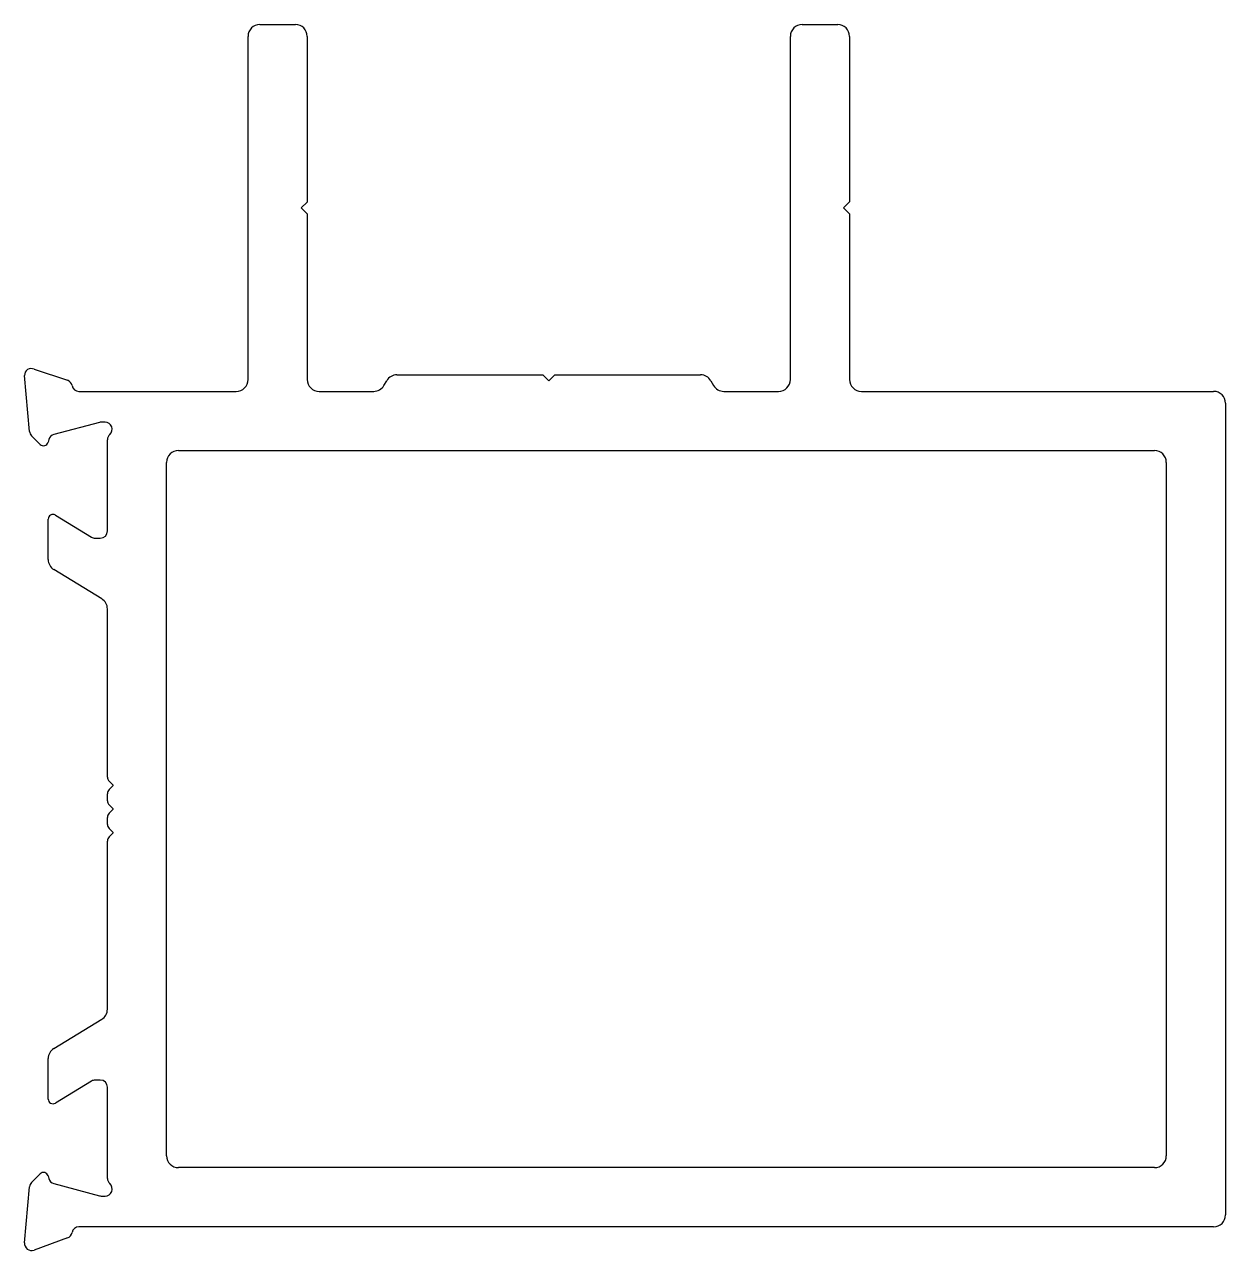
# Model space of a CAD drawing. Extents: x -25.1 to 25.6, y 7.7 to 59.5.
import ezdxf

# ---------------------------------------------------------------- set-up
doc = ezdxf.new("R2010")
doc.units = 0
doc.layers.get('0').update_dxf_attribs({"linetype": 'CONTINUOUS'})

msp = doc.modelspace()

# ---------------------------------------------------------------- linework, layer by layer
for p, q in [((-15.209, 59.461), (-13.709, 59.461)), ((7.691, 59.461), (9.191, 59.461)), ((-15.709, 44.461), (-15.709, 58.961)), ((-13.209, 58.961), (-13.209, 51.961)), ((7.191, 44.461), (7.191, 58.961)), ((9.691, 58.961), (9.691, 51.964)), ((-13.209, 51.961), (-13.459, 51.711)), ((9.691, 51.964), (9.441, 51.711)), ((-13.459, 51.711), (-13.209, 51.461)), ((-13.209, 51.461), (-13.209, 44.461)), ((9.441, 51.711), (9.691, 51.461)), ((9.691, 51.461), (9.691, 44.461)), ((-24.939, 42.269), (-25.146, 44.635)), ((-24.744, 44.893), (-23.333, 44.429)), ((-9.421, 44.661), (-3.259, 44.661)), ((-3.259, 44.661), (-3.009, 44.411)), ((-3.009, 44.411), (-2.759, 44.661)), ((-2.759, 44.661), (3.402, 44.661)), ((-9.969, 44.211), (-9.854, 44.411)), ((3.835, 44.411), (3.95, 44.211)), ((-22.85, 43.961), (-16.209, 43.961)), ((-12.709, 43.961), (-10.402, 43.961)), ((4.383, 43.961), (6.691, 43.961)), ((10.191, 43.961), (25.066, 43.961)), ((25.566, 43.461), (25.566, 9.161)), ((-21.985, 42.651), (-23.911, 42.135)), ((-21.747, 42.661), (-21.907, 42.661)), ((-24.488, 41.72), (-24.852, 42.083)), ((-24.123, 41.922), (-24.154, 41.809)), ((-21.647, 38.061), (-21.647, 41.914)), ((-18.647, 41.461), (22.566, 41.461)), ((-19.147, 11.661), (-19.147, 40.961)), ((23.066, 40.961), (23.066, 11.661)), ((-24.147, 36.855), (-24.147, 38.561)), ((-23.843, 38.732), (-22.324, 37.805)), ((-22.168, 37.761), (-21.947, 37.761)), ((-21.886, 35.194), (-23.907, 36.428)), ((-21.647, 27.664), (-21.647, 34.768)), ((-21.403, 27.317), (-21.574, 27.488)), ((-21.647, 26.664), (-21.647, 26.957)), ((-21.574, 27.134), (-21.403, 27.305)), ((-21.403, 26.317), (-21.574, 26.488)), ((-21.647, 25.665), (-21.647, 25.957)), ((-21.574, 26.134), (-21.403, 26.305)), ((-21.403, 25.317), (-21.574, 25.488)), ((-21.647, 17.854), (-21.647, 24.957)), ((-21.574, 25.134), (-21.403, 25.305)), ((-23.907, 16.194), (-21.886, 17.428)), ((-24.147, 14.061), (-24.147, 15.767)), ((-22.324, 14.817), (-23.843, 13.89)), ((-21.947, 14.861), (-22.168, 14.861)), ((-21.647, 10.708), (-21.647, 14.561)), ((-24.852, 10.539), (-24.488, 10.902)), ((22.566, 11.161), (-18.647, 11.161)), ((-24.154, 10.813), (-24.123, 10.699)), ((-23.911, 10.487), (-21.985, 9.971)), ((-25.146, 7.987), (-24.939, 10.353)), ((-21.907, 9.961), (-21.747, 9.961)), ((25.066, 8.661), (-22.85, 8.661)), ((-23.333, 8.193), (-24.744, 7.679))]:
    msp.add_line(p, q)
for centre, radius, start, end in [((-15.209, 58.961), 0.5, 90, 180), ((-13.709, 58.961), 0.5, 0, 90), ((7.691, 58.961), 0.5, 90, 180), ((9.191, 58.961), 0.5, 0, 90), ((-24.872, 44.65), 0.275, 62.3582, 183.1062), ((-9.421, 44.161), 0.5, 90, 150), ((3.402, 44.161), 0.5, 30, 90), ((-23.436, 44.147), 0.3, 10.9043, 70), ((-22.847, 44.261), 0.3, 190.9043, 269.4458), ((-16.209, 44.461), 0.5, 270, 0), ((-12.709, 44.461), 0.5, 180, 270), ((-10.402, 44.461), 0.5, 270, 330), ((4.383, 44.461), 0.5, 210, 270), ((6.691, 44.461), 0.5, 270, 0), ((10.191, 44.461), 0.5, 180, 270), ((25.066, 43.461), 0.5, 0, 90), ((-21.907, 42.361), 0.3, 90, 105), ((-21.747, 42.361), 0.3, 311.8103, 90), ((-24.64, 42.295), 0.3, 185, 225), ((-23.834, 41.845), 0.3, 105, 165), ((-21.347, 41.914), 0.3, 131.8103, 180), ((-24.347, 41.861), 0.2, 225, 345), ((-18.647, 40.961), 0.5, 90, 180), ((22.566, 40.961), 0.5, 0, 90), ((-23.947, 38.561), 0.2, 58.6, 180), ((-21.947, 38.061), 0.3, 270, 0), ((-22.168, 38.061), 0.3, 238.6, 270), ((-23.647, 36.855), 0.5, 180, 238.6), ((-22.147, 34.768), 0.5, 0, 58.6), ((-21.397, 27.664), 0.25, 180, 225), ((-21.397, 26.957), 0.25, 135, 180), ((-21.408, 27.311), 0.008, 315, 45), ((-21.397, 26.664), 0.25, 180, 225), ((-21.397, 25.957), 0.25, 135, 180), ((-21.408, 26.311), 0.008, 315, 45), ((-21.397, 25.665), 0.25, 180, 225), ((-21.397, 24.957), 0.25, 135, 180), ((-21.408, 25.311), 0.008, 315, 45), ((-22.147, 17.854), 0.5, 301.4, 360), ((-23.647, 15.767), 0.5, 121.4, 180), ((-22.168, 14.561), 0.3, 90, 121.4), ((-21.947, 14.561), 0.3, 360, 90), ((-23.947, 14.061), 0.2, 180, 301.4), ((-18.647, 11.661), 0.5, 180, 270), ((22.566, 11.661), 0.5, 270, 0), ((-24.347, 10.761), 0.2, 15, 135), ((-24.64, 10.326), 0.3, 135, 175), ((-23.834, 10.777), 0.3, 195, 255), ((-21.747, 10.261), 0.3, 270, 48.1897), ((-21.347, 10.708), 0.3, 180, 228.1897), ((-21.907, 10.261), 0.3, 255, 270), ((25.066, 9.161), 0.5, 270, 0), ((-23.436, 8.474), 0.3, 290, 349.0957), ((-22.847, 8.361), 0.3, 90.5542, 169.0957), ((-24.847, 7.961), 0.3, 175, 290)]:
    msp.add_arc(centre, radius, start, end)

doc.saveas('drawing.dxf')
